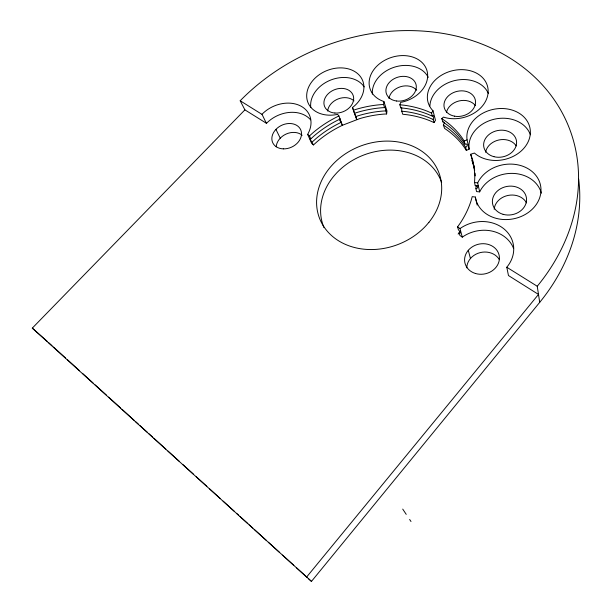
<?xml version="1.0" encoding="UTF-8"?>
<svg xmlns="http://www.w3.org/2000/svg" width="612" height="612" viewBox="0 0 612 612"><rect width="100%" height="100%" fill="white"/><g stroke="black" fill="none" stroke-linecap="round" stroke-linejoin="round"><path stroke-width="0.92" d="M386.623 113.954L385.07 107.085L384.558 107.605L381.528 107.781A99.511 81.756 -21 0 0 357.408 112.356L354.47 113.312L352.512 107.505A29.475 22.583 -21.8 0 0 351.472 69.906A29.475 22.583 -21.8 0 0 307.76 89.352A29.475 22.583 -21.8 0 0 336.661 114.559L337.602 114.352L338.926 115.974L340.119 119.011A99.511 81.756 -21 0 0 314.469 135.558L310.789 138.87L310.085 138.572L310.207 139.375L313.482 144.937L317.138 141.647A98.601 81.327 -21 0 1 342.552 125.223L359.695 118.629A98.601 81.327 -21 0 1 383.617 114.123L386.623 113.954L386.96 110.994L383.9 101.523A29.881 22.973 -18.2 0 1 378.897 64.283A29.881 22.973 -18.2 0 1 425.309 66.693A29.881 22.973 -18.2 0 1 400.692 102.395L399.835 104.767L400.776 107.873L405.557 108.4A99.511 81.756 -21 0 1 428.04 114.299L432.347 116.181L433.212 115.546L433.824 116.265L433.227 119.508L434.03 122.568L429.754 120.686A98.601 81.327 -21 0 0 407.447 114.781L402.704 114.253L401.778 111.193L401.64 107.368M476.082 185.428L475.914 188.68L476.725 188.641L477.758 187.303L476.863 186.125L475.203 185.52L474.537 182.552L474.751 178.467A99.955 81.954 -21 0 0 471.592 156.81L470.674 154.27L474.415 153.038A32.008 25.673 -12.1 0 0 525.869 145.74A32.008 25.673 -12.1 0 0 505.267 108.691A32.008 25.673 -12.1 0 0 467.063 139.811L464.217 141.043L464.913 144.111L466.428 143.988L467.277 144.899L466.948 146.306L465.656 147.393L466.336 150.407L469.144 149.198A31.572 25.474 -11.9 0 1 494.098 119.256A31.572 25.474 -11.9 0 1 530.39 134.762M384.558 107.605L383.556 104.514L383.9 101.523M400.776 107.873L401.044 107.368M434.03 122.568L435.492 120.327L433.021 110.803A30.799 24.052 -14.8 0 1 450.218 71.329A30.799 24.052 -14.8 0 1 487.948 94.087A30.799 24.052 -14.8 0 1 443.471 117.106L441.742 118.644L443.019 122.056A99.511 81.756 -21 0 1 462.672 140.714L464.913 144.111M432.347 116.181L431.537 113.067L433.021 110.803M458.128 234.128L460.216 231.191M513.422 248.036A33.316 28.848 -12.5 0 0 462.289 237.165L459.91 235.444L459.161 232.675L460.239 233.095L460.446 232.384L458.357 229.661L457.6 226.838L460.247 223.12A99.955 81.954 -21 0 0 470.957 201.126L472.227 196.636L475.333 197.033A33.132 27.532 -10.8 0 0 522.985 215.653A33.132 27.532 -10.8 0 0 530.497 170.281A33.132 27.532 -10.8 0 0 477.681 182.835L474.537 182.552M539.707 302.359L537.244 286.255A200.093 164.727 -21 0 0 510.232 58.262A200.093 164.727 -21 0 0 240.187 100.758L244.899 109.862L32.298 328.124L311.462 581.4L539.707 302.359A194.715 162.142 -20.8 0 0 578.677 179.117M306.451 577.254L538.491 294.426L508.465 275.545L506.79 267.237A33.798 29.116 -12.7 0 0 504.036 228.957A33.798 29.116 -12.7 0 0 460.01 228.574L457.6 226.838M466.336 150.407L464.11 147.025A98.601 81.327 -21 0 0 444.61 128.428L443.348 125.078L444.488 122.698M244.899 109.862L266.495 123.333A29.284 22.789 -25.4 0 1 310.636 119.86M266.434 123.395L261.99 114.268A29.659 22.927 -25.3 0 1 299.306 105.333A29.659 22.927 -25.3 0 1 307.652 134.395L311.692 143.43L313.482 144.937M312.189 142.03L315.861 138.733A99.037 81.534 -21 0 1 341.381 122.247L340.303 119.937M310.789 138.87L309.473 135.918L313.168 132.59A99.955 81.954 -21 0 1 338.926 115.974M442.522 121.757L443.134 121.367M474.621 169.509A98.601 81.327 -21 0 0 473.634 166.066L472.066 160.551L472.831 160.168M353.346 110.259L356.291 109.288A99.955 81.954 -21 0 1 380.511 104.683L383.556 104.514M354.47 113.312L354.317 112.707L355.671 116.578L358.601 115.622A99.037 81.534 -21 0 1 382.615 111.078L385.637 110.91M475.203 185.52L478.339 185.796M541.36 193.178A32.666 27.295 -10.6 0 0 512.542 173.387A32.666 27.295 -10.6 0 0 479.67 191.877L476.572 191.594L475.914 188.68M399.835 104.767L404.631 105.287A99.955 81.954 -21 0 1 427.207 111.177L431.537 113.067M401.778 111.193L406.536 111.721A99.037 81.534 -21 0 1 428.928 117.626L433.227 119.508M441.742 118.644L442.239 118.942A99.955 81.954 -21 0 1 461.968 137.639L464.217 141.043M443.348 125.078L443.845 125.376A99.037 81.534 -21 0 1 463.422 144.004L465.656 147.393M240.187 100.758L261.928 114.337M506.79 267.237L537.244 286.255M307.652 134.395L309.473 135.918M32.298 328.124L47.093 341.221M48.501 342.506L52.035 345.719M53.451 347.004L65.469 357.921M67.588 359.841L79.606 370.765M82.436 373.328L93.039 382.967M95.158 384.887L106.465 395.161M108.592 397.089L120.602 408.005M122.017 409.29L134.036 420.207M135.451 421.492L138.281 424.062M139.689 425.348L147.469 432.409M148.884 433.694L152.419 436.907M153.826 438.192L165.844 449.109M167.963 451.036L179.278 461.31M182.812 464.523L193.415 474.155M196.245 476.725L206.848 486.356M209.671 488.927L220.274 498.558M223.105 501.129L234.411 511.403M236.538 513.33L238.657 515.258M240.072 516.536L247.845 523.604M249.26 524.889L252.794 528.095M254.21 529.38L266.228 540.297M268.347 542.224L279.653 552.498M282.484 555.069L293.791 565.343M296.621 567.913L307.224 577.544M308.639 578.83L311.462 581.4M341.68 124.152L342.552 125.223L339.714 119.355L339.775 118.476L340.004 119.202M402.719 509.092L406.23 514.363M409.635 519.466L410.996 521.516M275.935 129.369L280.242 138.19M339.255 118.56L340.249 121.084M352.512 107.505L356.781 119.585L355.671 116.578M472.066 160.551L472.977 163.083A99.037 81.534 -21 0 1 474.392 168.292M460.01 228.574L462.289 237.165M468.287 250.293L470.444 258.532M475.333 197.033L477.176 205.089M470.674 154.27L472.265 159.847A99.511 81.756 -21 0 1 474.683 170.419M467.063 139.811L469.144 149.198M477.681 182.835L479.67 191.877M310.781 107.521A29.101 22.453 -21.8 0 1 330.993 79.935A29.101 22.453 -21.8 0 1 364.216 86.904M327.657 111.032A15.124 11.743 -21.8 0 1 338.176 98.907A15.124 11.743 -21.8 0 1 353.996 100.873M372.379 94.179A29.498 22.835 -18.2 0 1 395.023 66.991A29.498 22.835 -18.2 0 1 428.27 77.38M429.892 106.014A30.401 23.891 -14.7 0 1 455.504 80.386A30.401 23.891 -14.7 0 1 488.345 93.422M388.941 98.547A15.331 11.942 -18.1 0 1 400.631 86.674A15.331 11.942 -18.1 0 1 416.68 90.239M446.423 112.616A15.79 12.485 -14.6 0 1 459.046 100.949A15.79 12.485 -14.6 0 1 475.417 105.624M485.599 152.266A16.394 13.303 -11.7 0 1 499.032 139.949A16.394 13.303 -11.7 0 1 516.253 145.924M494.175 209.296A16.952 14.237 -10.3 0 1 508.144 195.412A16.952 14.237 -10.3 0 1 526.496 202.878M466.78 267.827A17.281 15.04 -12.2 0 1 480.168 252.618A17.281 15.04 -12.2 0 1 499.369 259.664M323.985 227.633A63.036 52.249 -20.9 0 1 334.374 175.491L336.944 172.645A63.036 52.249 -20.9 0 1 396.469 150.399A63.036 52.249 -20.9 0 1 441.65 182.475M276.226 146.819A15.216 11.919 -25.4 0 1 286.202 134.02A15.216 11.919 -25.4 0 1 302.175 135.275M475.027 173.142A99.511 81.756 -21 0 1 475.264 175.889M428.943 222.294L426.281 225.4A63.885 52.655 -21 0 1 338.834 240.96A63.885 52.655 -21 0 1 330.61 166.824L333.219 163.947A63.885 52.655 -21 0 1 419.358 149.634A63.885 52.655 -21 0 1 428.943 222.294M283.356 148.869A15.407 11.988 -25.4 0 0 300.875 130.203A15.407 11.988 -25.4 0 0 275.821 129.499A15.407 11.988 -25.4 0 0 283.356 148.869M334.894 113.036A15.315 11.812 -21.8 0 0 353.178 95.487A15.315 11.812 -21.8 0 0 328.307 93.651A15.315 11.812 -21.8 0 0 334.894 113.036M475.356 273.457A17.534 15.178 -12.5 0 0 499.277 256.053A17.534 15.178 -12.5 0 0 471.37 247.462A17.534 15.178 -12.5 0 0 475.356 273.457M396.607 101.011A15.522 12.018 -18.2 0 0 415.946 84.196A15.522 12.018 -18.2 0 0 390.762 81.036A15.522 12.018 -18.2 0 0 396.607 101.011M503.141 214.338A17.19 14.367 -10.6 0 0 526.381 197.561A17.19 14.367 -10.6 0 0 498.857 189.835A17.19 14.367 -10.6 0 0 503.141 214.338M454.532 116.173A15.996 12.569 -14.7 0 0 475.279 99.794A15.996 12.569 -14.7 0 0 449.453 94.998A15.996 12.569 -14.7 0 0 454.532 116.173M493.945 156.687A16.616 13.403 -11.9 0 0 516.436 140.668A16.616 13.403 -11.9 0 0 489.944 133.814A16.616 13.403 -11.9 0 0 493.945 156.687"/></g></svg>
